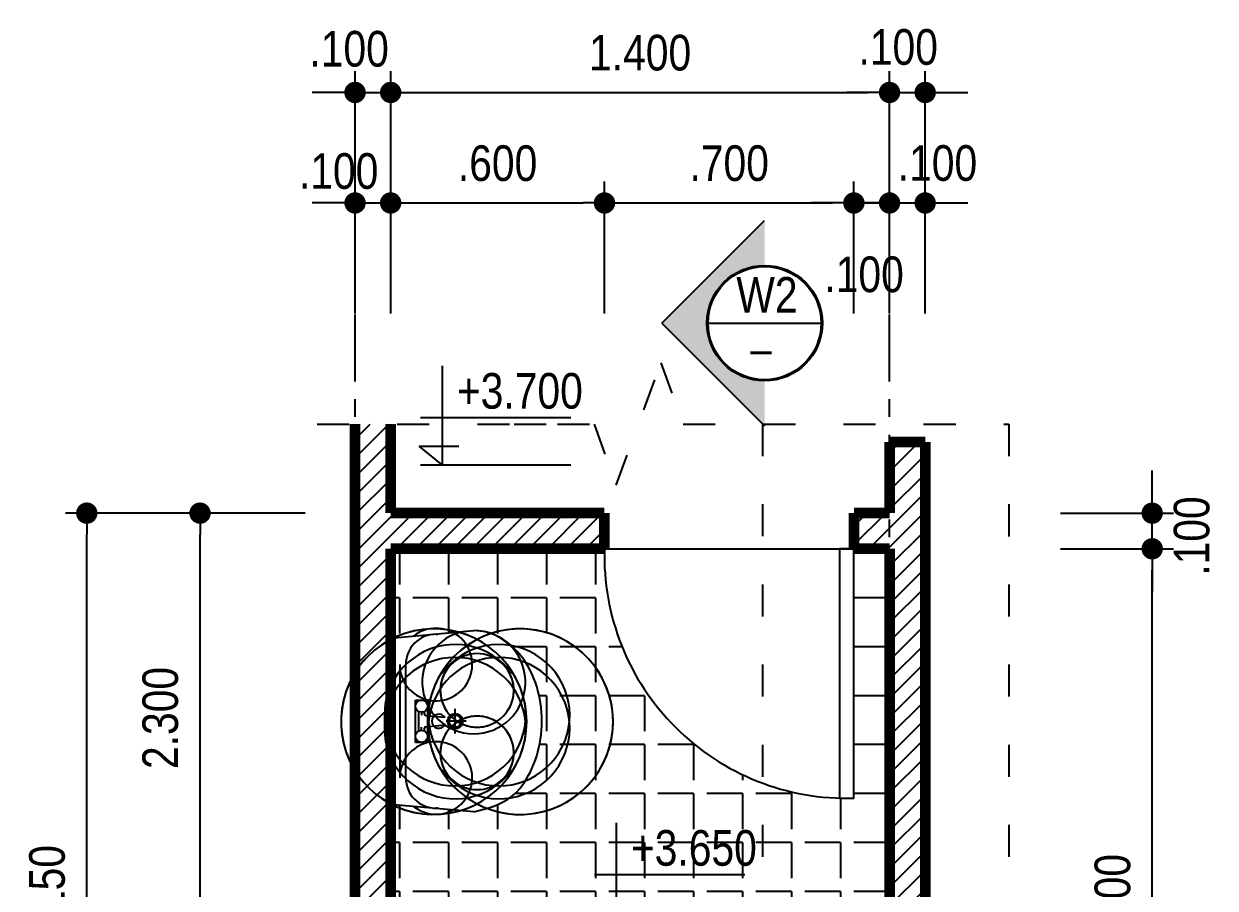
# Model space of a CAD drawing. Header units: millimetres. Extents: x 120 to 288, y 58 to 216.
# Drawn here: x 214.56 to 221.24, y 101.39 to 106.24 of the extents above; entities that cross this region are included whole.
import ezdxf

# ---------------------------------------------------------------- set-up
doc = ezdxf.new("R2010")
doc.units = ezdxf.units.MM
doc.header["$LTSCALE"] = 0.3
doc.header["$MEASUREMENT"] = 0
doc.linetypes.add('ACAD_ISO03W100', pattern=[30, 12, -18])
doc.linetypes.add('CENTER', pattern=[2, 1.25, -0.25, 0.25, -0.25])
doc.layers.get('0').update_dxf_attribs({"linetype": 'CONTINUOUS', "lineweight": 13})
doc.layers.get('DEFPOINTS').update_dxf_attribs({"linetype": 'CONTINUOUS', "lineweight": 13})
for name, color, linetype in [('HATCH', 8, 'CONTINUOUS'), ('KT', 8, 'CONTINUOUS'), ('LAYER 1', 1, 'CONTINUOUS'), ('LAYER 7', 7, 'CONTINUOUS'), ('LAYER1', 1, 'CONTINUOUS'), ('LAYER5', 5, 'CONTINUOUS'), ('LAYER7', 7, 'CONTINUOUS'), ('THAY', 4, 'CONTINUOUS'), ('THIETBI', 25, 'CONTINUOUS'), ('TUONG', 7, 'CONTINUOUS')]:
    doc.layers.add(name, color=color, linetype=linetype)
doc.styles.add('HELVE-KT', font='vhelvcn.TTF')
doc.dimstyles.new('1-100', dxfattribs={"dimtxt": 0.2, "dimasz": 0.12, "dimexe": 0.12, "dimexo": 0.2, "dimgap": 0.12, "dimtad": 1, "dimdec": 3, "dimzin": 4, "dimdsep": 46, "dimtxsty": 'HELVE-KT', "dimblk1": 'DOT', "dimblk2": 'DOT', "dimsah": 1, "dimcen": -0.18, "dimadec": 3, "dimazin": 0, "dimtfac": 1, "dimtdec": 3, "dimtmove": 2, "dimatfit": 3, "dimldrblk": 'DOT', "dimfxl": 0, "dimtolj": 1, "dimtzin": 4, "dimarcsym": 0})
doc.dimstyles.new('1-50', dxfattribs={"dimtxt": 0.2, "dimasz": 0.12, "dimexe": 0.12, "dimexo": 0.2, "dimgap": 0.12, "dimtad": 1, "dimdec": 3, "dimlfac": 0.5, "dimzin": 4, "dimdsep": 46, "dimtxsty": 'HELVE-KT', "dimblk1": 'DOT', "dimblk2": 'DOT', "dimsah": 1, "dimcen": -0.18, "dimadec": 3, "dimazin": 0, "dimtfac": 1, "dimtdec": 3, "dimtmove": 2, "dimatfit": 3, "dimldrblk": 'DOT', "dimfxl": 0, "dimtolj": 1, "dimtzin": 4, "dimarcsym": 0})

# ---------------------------------------------------------------- blocks, each defined once
blk = doc.blocks.new('la')
at = {"layer": 'THIETBI', "linetype": 'Continuous'}
for p, q in [((-5933.4, 607096.9), (-5954.7, 607330.3)), ((-5445.5, 607330.3), (-5466.7, 607096.9)), ((-5700.1, 607309.1), (-5700.1, 607252.3)), ((-5700.1, 607278.1), (-5734.8, 607278.1)), ((-5710.2, 607249.6), (-5715.5, 607195.8)), ((-5665.4, 607278.1), (-5700.1, 607278.1)), ((-5684.7, 607195.8), (-5690, 607249.6)), ((-5944.2, 607224.2), (-5944.2, 607229.6)), ((-5456, 607229.6), (-5456, 607224.2)), ((-5759.5, 607200.4), (-5715, 607200.4)), ((-5759.5, 607183.5), (-5759.5, 607200.4)), ((-5759.5, 607166.5), (-5759.5, 607183.5)), ((-5719.7, 607192), (-5727.8, 607192)), ((-5725.6, 607183.5), (-5716.7, 607183.5)), ((-5685.2, 607200.4), (-5640.7, 607200.4)), ((-5674.6, 607183.5), (-5683.5, 607183.5)), ((-5672.4, 607192), (-5680.5, 607192)), ((-5640.7, 607200.4), (-5640.7, 607183.5)), ((-5640.7, 607183.5), (-5640.7, 607166.5)), ((-5700.1, 607166.5), (-5759.5, 607166.5)), ((-5727.8, 607175), (-5672.4, 607175)), ((-5640.7, 607166.5), (-5700.1, 607166.5)), ((-5700.1, 607139.4), (-5859.3, 607139.4)), ((-5859.3, 607122.4), (-5540.9, 607122.4)), ((-5540.9, 607139.4), (-5700.1, 607139.4)), ((-5466.7, 607096.9), (-5933.4, 607096.9))]:
    blk.add_line(p, q, dxfattribs=at)
for centre, radius in [((-5700.1, 607278.1), 21.2), ((-5700.1, 607278.1), 17), ((-5742.5, 607183.5), 17), ((-5657.7, 607183.5), 17)]:
    blk.add_circle(centre, radius, dxfattribs=at)
for centre, radius, start, end in [((-5716.9, 607277.7), 198.4, 106.8299, 126.1394), ((-5698.9, 607218.2), 260.6, 90, 106.8299), ((-5698.9, 607218.2), 260.6, 73.1701, 90), ((-5680.9, 607277.7), 198.4, 53.8606, 73.1701), ((-5744.5, 607315.4), 151.7, 126.1394, 150.4377), ((-5653.4, 607315.4), 151.7, 29.5623, 53.8606), ((-5786.6, 607339.4), 103.2, 150.4377, 180), ((-5611.2, 607339.4), 103.2, 0, 29.5623), ((-5809.8, 607330.3), 144.9, 180, 190.3889), ((-5786.6, 607339.4), 103.2, 180, 209.5623), ((-5611.2, 607339.4), 103.2, 330.4377, 0), ((-5744.5, 607363.3), 151.7, 209.5623, 233.8606), ((-5653.4, 607363.3), 151.7, 306.1394, 330.4377), ((-5700.1, 607232.3), 20, 59.7473, 120.2527), ((-5859.3, 607224.2), 84.9, 180, 270), ((-5716.9, 607401), 198.4, 233.8606, 253.1701), ((-5680.9, 607401), 198.4, 286.8299, 306.1394), ((-5540.9, 607224.2), 84.9, 270, 0), ((-5698.9, 607460.5), 260.6, 253.1701, 266.4587), ((-5719.7, 607196.2), 4.24, 270, 354.3929), ((-5698.9, 607460.5), 260.6, 273.0264, 286.8299), ((-5680.5, 607196.2), 4.24, 185.6071, 270), ((-5859.3, 607224.2), 101.8, 218.2453, 270), ((-5540.9, 607224.2), 101.8, 270, 321.7547)]:
    blk.add_arc(centre, radius, start, end, dxfattribs=at)
blk.add_spline([(-5445.5, 607330.3), (-5488.4, 607435.8), (-5558.2, 607489), (-5649.3, 607517.4), (-5750.9, 607517.4), (-5842, 607489), (-5911.8, 607435.8), (-5950.1, 607366.4), (-5954.7, 607330.3)], degree=3, dxfattribs=at)
blk = doc.blocks.new('_DOT')
at = {"color": 0, "linetype": 'ByBlock'}
blk.add_line((-0.5, 0), (-1, 0), dxfattribs=at)
at = {"color": 0, "linetype": 'ByBlock', "const_width": 0.5}
blk.add_lwpolyline([(-0.25, 0, 1), (0.25, 0, 1)], format="xyb", close=True, dxfattribs=at)
blk = doc.blocks.new('*D69')
at = {"layer": 'DEFPOINTS', "color": 0, "lineweight": -2, "ltscale": 5}
for p in [(214.9091, 103.4961), (216.2593, 103.4961), (215.9431, 99.1961)]:
    blk.add_point(p, dxfattribs=at)
at = {"layer": 'LAYER 1', "color": 0, "lineweight": -2, "ltscale": 5}
for p, q in [((216.0593, 103.4961), (214.7891, 103.4961)), ((214.9091, 99.3161), (214.9091, 103.3761)), ((215.7431, 99.1961), (214.7891, 99.1961))]:
    blk.add_line(p, q, dxfattribs=at)
at = {"layer": 'LAYER 1', "color": 0, "lineweight": -2, "ltscale": 5, "xscale": 0.12, "yscale": 0.12, "zscale": 0.12}
for p, rotation in [((214.9091, 103.4961), 90), ((214.9091, 99.1961), 270)]:
    blk.add_blockref('_DOT', p, dxfattribs=dict(at, rotation=rotation))
at = {"layer": 'LAYER 1', "color": 0, "ltscale": 5, "insert": (214.687, 101.3461), "char_height": 0.2, "attachment_point": 5, "rotation": 90, "style": 'HELVE-KT'}
blk.add_mtext('\\A1;2.150', dxfattribs=at)
blk = doc.blocks.new('*D78')
at = {"layer": 'DEFPOINTS', "color": 0, "lineweight": -2, "ltscale": 5}
for p in [(216.6147, 105.2377), (216.4147, 104.417), (216.6147, 104.417)]:
    blk.add_point(p, dxfattribs=at)
at = {"layer": 'LAYER 1', "color": 0, "lineweight": -2, "ltscale": 5}
for p, q in [((216.4147, 104.617), (216.4147, 105.3577)), ((216.6147, 104.617), (216.6147, 105.3577)), ((216.2947, 105.2377), (216.1747, 105.2377)), ((216.4147, 105.2377), (216.6147, 105.2377)), ((216.7347, 105.2377), (216.8547, 105.2377))]:
    blk.add_line(p, q, dxfattribs=at)
at = {"layer": 'LAYER 1', "color": 0, "lineweight": -2, "ltscale": 5, "xscale": 0.12, "yscale": 0.12, "zscale": 0.12}
blk.add_blockref('_DOT', (216.4147, 105.2377), dxfattribs=at)
at = {"layer": 'LAYER 1', "color": 0, "lineweight": -2, "ltscale": 5, "xscale": 0.12, "yscale": 0.12, "zscale": 0.12, "rotation": 180}
blk.add_blockref('_DOT', (216.6147, 105.2377), dxfattribs=at)
at = {"layer": 'LAYER 1', "color": 0, "ltscale": 5, "insert": (216.3227, 105.4157), "char_height": 0.2, "attachment_point": 5, "style": 'HELVE-KT'}
blk.add_mtext('\\A1;.100', dxfattribs=at)
blk = doc.blocks.new('*D79')
at = {"layer": 'DEFPOINTS', "color": 0, "lineweight": -2, "ltscale": 5}
for p in [(217.8147, 105.2377), (216.6147, 104.417), (217.8147, 104.417)]:
    blk.add_point(p, dxfattribs=at)
at = {"layer": 'LAYER 1', "color": 0, "lineweight": -2, "ltscale": 5}
for p, q in [((216.6147, 104.617), (216.6147, 105.3577)), ((217.8147, 104.617), (217.8147, 105.3577)), ((216.7347, 105.2377), (217.6947, 105.2377))]:
    blk.add_line(p, q, dxfattribs=at)
at = {"layer": 'LAYER 1', "color": 0, "lineweight": -2, "ltscale": 5, "xscale": 0.12, "yscale": 0.12, "zscale": 0.12, "rotation": 180}
blk.add_blockref('_DOT', (216.6147, 105.2377), dxfattribs=at)
at = {"layer": 'LAYER 1', "color": 0, "lineweight": -2, "ltscale": 5, "xscale": 0.12, "yscale": 0.12, "zscale": 0.12}
blk.add_blockref('_DOT', (217.8147, 105.2377), dxfattribs=at)
at = {"layer": 'LAYER 1', "color": 0, "ltscale": 5, "insert": (217.2147, 105.4598), "char_height": 0.2, "attachment_point": 5, "style": 'HELVE-KT'}
blk.add_mtext('\\A1;.600', dxfattribs=at)
blk = doc.blocks.new('*D80')
at = {"layer": 'DEFPOINTS', "color": 0, "lineweight": -2, "ltscale": 5}
for p in [(219.2147, 105.2377), (217.8147, 104.417), (219.2147, 104.417)]:
    blk.add_point(p, dxfattribs=at)
at = {"layer": 'LAYER 1', "color": 0, "lineweight": -2, "ltscale": 5}
for p, q in [((217.8147, 104.617), (217.8147, 105.3577)), ((219.2147, 104.617), (219.2147, 105.3577)), ((217.9347, 105.2377), (219.0947, 105.2377))]:
    blk.add_line(p, q, dxfattribs=at)
at = {"layer": 'LAYER 1', "color": 0, "lineweight": -2, "ltscale": 5, "xscale": 0.12, "yscale": 0.12, "zscale": 0.12, "rotation": 180}
blk.add_blockref('_DOT', (217.8147, 105.2377), dxfattribs=at)
at = {"layer": 'LAYER 1', "color": 0, "lineweight": -2, "ltscale": 5, "xscale": 0.12, "yscale": 0.12, "zscale": 0.12}
blk.add_blockref('_DOT', (219.2147, 105.2377), dxfattribs=at)
at = {"layer": 'LAYER 1', "color": 0, "ltscale": 5, "insert": (218.5147, 105.4598), "char_height": 0.2, "attachment_point": 5, "style": 'HELVE-KT'}
blk.add_mtext('\\A1;.700', dxfattribs=at)
blk = doc.blocks.new('*D81')
at = {"layer": 'DEFPOINTS', "color": 0, "lineweight": -2, "ltscale": 5}
for p in [(219.4147, 105.2377), (219.2147, 104.417), (219.4147, 104.417)]:
    blk.add_point(p, dxfattribs=at)
at = {"layer": 'LAYER 1', "color": 0, "lineweight": -2, "ltscale": 5}
for p, q in [((219.2147, 104.617), (219.2147, 105.3577)), ((219.4147, 104.617), (219.4147, 105.3577)), ((219.0947, 105.2377), (218.9747, 105.2377)), ((219.2147, 105.2377), (219.4147, 105.2377)), ((219.5347, 105.2377), (219.6547, 105.2377))]:
    blk.add_line(p, q, dxfattribs=at)
at = {"layer": 'LAYER 1', "color": 0, "lineweight": -2, "ltscale": 5, "xscale": 0.12, "yscale": 0.12, "zscale": 0.12}
blk.add_blockref('_DOT', (219.2147, 105.2377), dxfattribs=at)
at = {"layer": 'LAYER 1', "color": 0, "lineweight": -2, "ltscale": 5, "xscale": 0.12, "yscale": 0.12, "zscale": 0.12, "rotation": 180}
blk.add_blockref('_DOT', (219.4147, 105.2377), dxfattribs=at)
at = {"layer": 'LAYER 1', "color": 0, "ltscale": 5, "insert": (219.2719, 104.8356), "char_height": 0.2, "attachment_point": 5, "style": 'HELVE-KT'}
blk.add_mtext('\\A1;.100', dxfattribs=at)
blk = doc.blocks.new('*D82')
at = {"layer": 'DEFPOINTS', "color": 0, "lineweight": -2, "ltscale": 5}
for p in [(219.6147, 105.2377), (219.4147, 104.417), (219.6147, 104.417)]:
    blk.add_point(p, dxfattribs=at)
at = {"layer": 'LAYER 1', "color": 0, "lineweight": -2, "ltscale": 5}
for p, q in [((219.4147, 104.617), (219.4147, 105.3577)), ((219.6147, 104.617), (219.6147, 105.3577)), ((219.2947, 105.2377), (219.1747, 105.2377)), ((219.4147, 105.2377), (219.6147, 105.2377)), ((219.7347, 105.2377), (219.8547, 105.2377))]:
    blk.add_line(p, q, dxfattribs=at)
at = {"layer": 'LAYER 1', "color": 0, "lineweight": -2, "ltscale": 5, "xscale": 0.12, "yscale": 0.12, "zscale": 0.12}
blk.add_blockref('_DOT', (219.4147, 105.2377), dxfattribs=at)
at = {"layer": 'LAYER 1', "color": 0, "lineweight": -2, "ltscale": 5, "xscale": 0.12, "yscale": 0.12, "zscale": 0.12, "rotation": 180}
blk.add_blockref('_DOT', (219.6147, 105.2377), dxfattribs=at)
at = {"layer": 'LAYER 1', "color": 0, "ltscale": 5, "insert": (219.6837, 105.4606), "char_height": 0.2, "attachment_point": 5, "style": 'HELVE-KT'}
blk.add_mtext('\\A1;.100', dxfattribs=at)
blk = doc.blocks.new('*D83')
at = {"layer": 'DEFPOINTS', "color": 0, "lineweight": -2, "ltscale": 5}
for p in [(216.6147, 105.8582), (216.4147, 104.417), (216.6147, 104.417)]:
    blk.add_point(p, dxfattribs=at)
at = {"layer": 'LAYER 1', "color": 0, "lineweight": -2, "ltscale": 5}
for p, q in [((216.4147, 104.617), (216.4147, 105.9782)), ((216.6147, 104.617), (216.6147, 105.9782)), ((216.2947, 105.8582), (216.1747, 105.8582)), ((216.4147, 105.8582), (216.6147, 105.8582)), ((216.7347, 105.8582), (216.8547, 105.8582))]:
    blk.add_line(p, q, dxfattribs=at)
at = {"layer": 'LAYER 1', "color": 0, "lineweight": -2, "ltscale": 5, "xscale": 0.12, "yscale": 0.12, "zscale": 0.12}
blk.add_blockref('_DOT', (216.4147, 105.8582), dxfattribs=at)
at = {"layer": 'LAYER 1', "color": 0, "lineweight": -2, "ltscale": 5, "xscale": 0.12, "yscale": 0.12, "zscale": 0.12, "rotation": 180}
blk.add_blockref('_DOT', (216.6147, 105.8582), dxfattribs=at)
at = {"layer": 'LAYER 1', "color": 0, "ltscale": 5, "insert": (216.3815, 106.102), "char_height": 0.2, "attachment_point": 5, "style": 'HELVE-KT'}
blk.add_mtext('\\A1;.100', dxfattribs=at)
blk = doc.blocks.new('*D84')
at = {"layer": 'DEFPOINTS', "color": 0, "lineweight": -2, "ltscale": 5}
for p in [(219.4147, 105.8582), (216.6147, 104.417), (219.4147, 104.417)]:
    blk.add_point(p, dxfattribs=at)
at = {"layer": 'LAYER 1', "color": 0, "lineweight": -2, "ltscale": 5}
for p, q in [((216.6147, 104.617), (216.6147, 105.9782)), ((219.4147, 104.617), (219.4147, 105.9782)), ((216.7347, 105.8582), (219.2947, 105.8582))]:
    blk.add_line(p, q, dxfattribs=at)
at = {"layer": 'LAYER 1', "color": 0, "lineweight": -2, "ltscale": 5, "xscale": 0.12, "yscale": 0.12, "zscale": 0.12, "rotation": 180}
blk.add_blockref('_DOT', (216.6147, 105.8582), dxfattribs=at)
at = {"layer": 'LAYER 1', "color": 0, "lineweight": -2, "ltscale": 5, "xscale": 0.12, "yscale": 0.12, "zscale": 0.12}
blk.add_blockref('_DOT', (219.4147, 105.8582), dxfattribs=at)
at = {"layer": 'LAYER 1', "color": 0, "ltscale": 5, "insert": (218.0147, 106.0803), "char_height": 0.2, "attachment_point": 5, "style": 'HELVE-KT'}
blk.add_mtext('\\A1;1.400', dxfattribs=at)
blk = doc.blocks.new('*D85')
at = {"layer": 'DEFPOINTS', "color": 0, "lineweight": -2, "ltscale": 5}
for p in [(219.6147, 105.8582), (219.4147, 104.417), (219.6147, 104.417)]:
    blk.add_point(p, dxfattribs=at)
at = {"layer": 'LAYER 1', "color": 0, "lineweight": -2, "ltscale": 5}
for p, q in [((219.4147, 104.617), (219.4147, 105.9782)), ((219.6147, 104.617), (219.6147, 105.9782)), ((219.2947, 105.8582), (219.1747, 105.8582)), ((219.4147, 105.8582), (219.6147, 105.8582)), ((219.7347, 105.8582), (219.8547, 105.8582))]:
    blk.add_line(p, q, dxfattribs=at)
at = {"layer": 'LAYER 1', "color": 0, "lineweight": -2, "ltscale": 5, "xscale": 0.12, "yscale": 0.12, "zscale": 0.12}
blk.add_blockref('_DOT', (219.4147, 105.8582), dxfattribs=at)
at = {"layer": 'LAYER 1', "color": 0, "lineweight": -2, "ltscale": 5, "xscale": 0.12, "yscale": 0.12, "zscale": 0.12, "rotation": 180}
blk.add_blockref('_DOT', (219.6147, 105.8582), dxfattribs=at)
at = {"layer": 'LAYER 1', "color": 0, "ltscale": 5, "insert": (219.4633, 106.1123), "char_height": 0.2, "attachment_point": 5, "style": 'HELVE-KT'}
blk.add_mtext('\\A1;.100', dxfattribs=at)
blk = doc.blocks.new('*D1199')
at = {"layer": 'DEFPOINTS', "color": 0, "lineweight": -2, "ltscale": 5}
for p in [(220.1748, 103.2961), (220.8891, 103.2961), (220.1748, 99.2961)]:
    blk.add_point(p, dxfattribs=at)
at = {"layer": 'LAYER 1', "color": 0, "lineweight": -2, "ltscale": 5}
for p, q in [((220.3748, 103.2961), (221.0091, 103.2961)), ((220.8891, 99.4161), (220.8891, 103.1761)), ((220.3748, 99.2961), (221.0091, 99.2961))]:
    blk.add_line(p, q, dxfattribs=at)
at = {"layer": 'LAYER 1', "color": 0, "lineweight": -2, "ltscale": 5, "xscale": 0.12, "yscale": 0.12, "zscale": 0.12}
for p, rotation in [((220.8891, 103.2961), 90), ((220.8891, 99.2961), 270)]:
    blk.add_blockref('_DOT', p, dxfattribs=dict(at, rotation=rotation))
at = {"layer": 'LAYER 1', "color": 0, "ltscale": 5, "insert": (220.6669, 101.2961), "char_height": 0.2, "attachment_point": 5, "rotation": 90, "style": 'HELVE-KT'}
blk.add_mtext('\\A1;2.000', dxfattribs=at)
blk = doc.blocks.new('*D1200')
at = {"layer": 'DEFPOINTS', "color": 0, "lineweight": -2, "ltscale": 5}
for p in [(220.1748, 103.4961), (220.8891, 103.4961), (220.1748, 103.2961)]:
    blk.add_point(p, dxfattribs=at)
at = {"layer": 'LAYER 1', "color": 0, "lineweight": -2, "ltscale": 5}
for p, q in [((220.8891, 103.6161), (220.8891, 103.7361)), ((220.3748, 103.4961), (221.0091, 103.4961)), ((220.8891, 103.2961), (220.8891, 103.4961)), ((220.3748, 103.2961), (221.0091, 103.2961)), ((220.8891, 103.1761), (220.8891, 103.0561))]:
    blk.add_line(p, q, dxfattribs=at)
at = {"layer": 'LAYER 1', "color": 0, "lineweight": -2, "ltscale": 5, "xscale": 0.12, "yscale": 0.12, "zscale": 0.12}
for p, rotation in [((220.8891, 103.4961), 270), ((220.8891, 103.2961), 90)]:
    blk.add_blockref('_DOT', p, dxfattribs=dict(at, rotation=rotation))
at = {"layer": 'LAYER 1', "color": 0, "ltscale": 5, "insert": (221.1111, 103.3675), "char_height": 0.2, "attachment_point": 5, "rotation": 90, "style": 'HELVE-KT'}
blk.add_mtext('\\A1;.100', dxfattribs=at)
blk = doc.blocks.new('*D1195')
at = {"layer": 'DEFPOINTS', "color": 0, "lineweight": -2, "ltscale": 0.08}
for p in [(215.5447, 103.4961), (216.3355, 103.4961), (216.3355, 101.1961)]:
    blk.add_point(p, dxfattribs=at)
at = {"layer": 'LAYER 1', "color": 0, "lineweight": -2, "ltscale": 0.08}
for p, q in [((216.1355, 103.4961), (215.4247, 103.4961)), ((215.5447, 101.3161), (215.5447, 103.3761)), ((216.1355, 101.1961), (215.4247, 101.1961))]:
    blk.add_line(p, q, dxfattribs=at)
at = {"layer": 'LAYER 1', "color": 0, "lineweight": -2, "ltscale": 0.08, "xscale": 0.12, "yscale": 0.12, "zscale": 0.12}
for p, rotation in [((215.5447, 103.4961), 90), ((215.5447, 101.1961), 270)]:
    blk.add_blockref('_DOT', p, dxfattribs=dict(at, rotation=rotation))
at = {"layer": 'LAYER 1', "color": 0, "lineweight": -2, "ltscale": 0.08, "insert": (215.3225, 102.3461), "char_height": 0.2, "attachment_point": 5, "rotation": 90, "style": 'HELVE-KT'}
blk.add_mtext('\\A1;2.300', dxfattribs=at)

msp = doc.modelspace()

# ---------------------------------------------------------------- hatches: boundary and pattern name
at = {"layer": 'HATCH', "ltscale": 5}
h = msp.add_hatch(dxfattribs=at)
h.set_pattern_fill('ANSI31', color=256, scale=0.6, style=0)
h.set_pattern_definition([(45, (216.41473, 94.36598), (-0.053033, 0.053033), [])])
h.paths.add_polyline_path([(219.61473, 98.99611), (219.41473, 98.99611), (219.41473, 95.09611), (219.21473, 95.09611), (219.21473, 94.89611), (219.41473, 94.89611), (219.41473, 94.49611), (219.61473, 94.49611), (219.61473, 94.89611)])
h.paths.add_polyline_path([(219.61473, 103.49611), (219.61473, 103.89611), (219.41473, 103.89611), (219.41473, 103.49611), (219.21473, 103.49611), (219.21473, 103.29611), (219.41473, 103.29611), (219.41473, 99.39611), (219.61473, 99.39611)])
h.paths.add_polyline_path([(220.1626, 99.29611), (219.81473, 99.29611), (219.81473, 99.09611), (220.14163, 99.09611), (220.42686, 99.19993)])
h.paths.add_polyline_path([(216.41473, 101.19611), (216.61473, 101.19611), (216.61473, 103.29611), (217.81473, 103.29611), (217.81473, 103.49611), (216.61473, 103.49611), (216.61473, 103.9959), (216.41473, 103.9959)])
h.paths.add_polyline_path([(216.41473, 98.19611), (216.61473, 98.19611), (216.61473, 98.49611), (217.41473, 98.49611), (217.41473, 99.09611), (219.21473, 99.09611), (219.21473, 99.29611), (217.41473, 99.29611), (217.41473, 99.89611), (216.61473, 99.89611), (216.61473, 100.19611), (216.41473, 100.19611), (216.41473, 99.39611), (216.61473, 99.39611), (216.61473, 99.69611), (217.21473, 99.69611), (217.21473, 99.29611), (216.81473, 99.29611), (216.81473, 99.09611), (217.21473, 99.09611), (217.21473, 98.69611), (216.61473, 98.69611), (216.61473, 98.99611), (216.41473, 98.99611)])
h.paths.add_polyline_path([(216.61473, 97.19611), (216.41473, 97.19611), (216.41473, 94.36598), (216.61473, 94.36598), (216.61473, 94.89611), (217.81473, 94.89611), (217.81473, 95.09611), (216.61473, 95.09611)])
at = {"layer": 'THAY', "linetype": 'Continuous', "ltscale": 1000}
msp.add_hatch(color=256, dxfattribs=at).paths.add_polyline_path([(218.71353, 103.98632), (218.71353, 104.23866, -1), (218.71353, 104.88714), (218.71353, 105.13947), (218.13695, 104.5629)])
at = {"layer": 'THIETBI', "ltscale": 5}
h = msp.add_hatch(dxfattribs=at)
h.set_pattern_fill('ANGLE', color=256, angle=90, style=0)
h.set_pattern_definition([(270, (219.41473, 103.29611), (-0.275, 2e-17), [0.2, -0.075]), (180, (219.41473, 103.29611), (0, 0.275), [0.2, -0.075])])
edge = h.paths.add_edge_path()
edge.add_line((217.41473, 99.29611), (217.41473, 99.89611))
edge.add_line((217.41473, 99.89611), (216.61473, 99.89611))
edge.add_line((216.61473, 99.89611), (216.61473, 101.86116))
edge.add_line((216.61473, 101.86116), (217.08135, 101.81874))
edge.add_spline(control_points=[(217.08135, 101.81874), (217.15752, 101.83866), (217.29236, 101.87394), (217.41051, 102.04579), (217.4657, 102.22859), (217.46555, 102.42666), (217.41093, 102.61201), (217.3048, 102.75483), (217.1831, 102.82926), (217.10574, 102.83513), (217.08135, 102.83698)], knot_values=[0, 0, 0, 0, 113.8972483, 201.6571891, 297.1289658, 398.6438339, 494.1156106, 581.8755515, 661.0895456, 697.5507014, 697.5507014, 697.5507014, 697.5507014], degree=3, periodic=0)
edge.add_line((217.08135, 102.83698), (216.61473, 102.79456))
edge.add_line((216.61473, 102.79456), (216.61473, 103.29611))
edge.add_line((216.61473, 103.29611), (217.81473, 103.29611))
edge.add_arc((219.17473, 103.25611), 1.36059, 538.315316, 631.684684)
edge.add_line((219.21473, 101.89611), (219.21473, 103.29611))
edge.add_line((219.21473, 103.29611), (219.41473, 103.29611))
edge.add_line((219.41473, 103.29611), (219.41473, 99.39611))
edge.add_line((219.41473, 99.39611), (219.21473, 99.39611))
edge.add_line((219.21473, 99.39611), (219.21473, 99.29611))
edge.add_line((219.21473, 99.29611), (218.93407, 99.29611))
edge.add_ellipse((218.93014, 99.34111), major_axis=(-0.03182, -0.03182), ratio=1, start_angle=45, end_angle=135)
edge.add_line((218.97514, 99.34111), (218.97514, 99.61111))
edge.add_ellipse((218.93014, 99.61111), major_axis=(-0.03182, -0.03182), ratio=1, start_angle=135, end_angle=225)
edge.add_line((218.93014, 99.65611), (218.78391, 99.65611))
edge.add_ellipse((218.28431, 99.95516), major_axis=(-0.41173, -0.41173), ratio=1, start_angle=104.096575, end_angle=119.926862)
edge.add_ellipse((218.05039, 100.01816), major_axis=(-0.58302, -0.58302), ratio=1, start_angle=119.926862, end_angle=135)
edge.add_ellipse((218.05039, 100.01816), major_axis=(-0.58302, 0.58302), ratio=1, start_angle=225, end_angle=240.073138)
edge.add_ellipse((218.28431, 100.08116), major_axis=(-0.41173, -0.41173), ratio=1, start_angle=150.073138, end_angle=168.031548)
edge.add_ellipse((218.4321, 100.17725), major_axis=(-0.28707, -0.28707), ratio=1, start_angle=168.031548, end_angle=192.500225)
edge.add_ellipse((218.52514, 100.32329), major_axis=(-0.16463, -0.16463), ratio=1, start_angle=192.500225, end_angle=225)
edge.add_ellipse((218.52514, 100.32329), major_axis=(-0.16463, 0.16463), ratio=1, start_angle=315, end_angle=347.499775)
edge.add_ellipse((218.61817, 100.17725), major_axis=(-0.28707, 0.28707), ratio=1, start_angle=347.499775, end_angle=371.968452)
edge.add_ellipse((218.76597, 100.08116), major_axis=(-0.41173, 0.41173), ratio=1, start_angle=11.968452, end_angle=29.926862)
edge.add_ellipse((218.99988, 100.01816), major_axis=(-0.58302, -0.58302), ratio=1, start_angle=-60.073138, end_angle=-45)
edge.add_ellipse((218.99988, 100.01816), major_axis=(-0.58302, 0.58302), ratio=1, start_angle=45, end_angle=60.073138)
edge.add_ellipse((218.76597, 99.95516), major_axis=(-0.41173, 0.41173), ratio=1, start_angle=60.073138, end_angle=75.903425)
edge.add_line((218.26636, 99.65611), (218.12014, 99.65611))
edge.add_ellipse((218.12014, 99.61111), major_axis=(-0.03182, -0.03182), ratio=1, start_angle=225, end_angle=315)
edge.add_line((218.07514, 99.61111), (218.07514, 99.34111))
edge.add_ellipse((218.12014, 99.34111), major_axis=(-0.03182, 0.03182), ratio=1, start_angle=45, end_angle=135)
edge.add_line((218.1162, 99.29611), (217.41473, 99.29611))
edge = h.paths.add_edge_path(flags=16)
edge.add_ellipse((216.81028, 101.62429), major_axis=(-0.35797, 0.35797), ratio=1, start_angle=120.73057, end_angle=143.5446, ccw=False)
edge.add_line((216.6855, 101.13366), (216.6855, 101.10366))
edge.add_line((216.6855, 101.10366), (216.6655, 101.10366))
edge.add_line((216.6655, 101.10366), (216.6655, 101.08366))
edge.add_line((216.6655, 101.08366), (216.6855, 101.08366))
edge.add_line((216.6855, 101.08366), (216.6855, 101.05366))
edge.add_ellipse((216.81028, 100.56303), major_axis=(-0.35797, -0.35797), ratio=1, start_angle=216.4554, end_angle=239.2694, ccw=False)
edge.add_line((216.8855, 101.06366), (216.8855, 101.12366))
h.paths.add_polyline_path([(216.7655, 101.29366), (216.7455, 101.29366), (216.7455, 101.31366), (216.7055, 101.31366), (216.7055, 101.29366), (216.6655, 101.29366), (216.6655, 101.21366), (216.7055, 101.21366), (216.7055, 101.19366), (216.7455, 101.19366), (216.7455, 101.21366), (216.7655, 101.21366)], flags=16)
h.paths.add_polyline_path([(216.7655, 100.97366), (216.7455, 100.97366), (216.7455, 100.99366), (216.7055, 100.99366), (216.7055, 100.97366), (216.6655, 100.97366), (216.6655, 100.89366), (216.7055, 100.89366), (216.7055, 100.87366), (216.7455, 100.87366), (216.7455, 100.89366), (216.7655, 100.89366)], flags=16)
h.paths.add_polyline_path([(216.77807, 100.17386, 1), (216.77807, 99.97386, 1)], flags=16)

# ---------------------------------------------------------------- linework, layer by layer
at = {"layer": 'HATCH', "linetype": 'CENTER'}
for points in [[(216.41473, 91.41116), (216.41473, 104.97046)], [(219.41473, 91.41116), (219.41473, 104.97046)]]:
    msp.add_lwpolyline(points, dxfattribs=at)
at = {"layer": 'LAYER 1', "linetype": 'ACAD_ISO03W100', "ltscale": 0.05}
msp.add_lwpolyline([(218.70395, 94.36598), (218.70395, 104.23866)], dxfattribs=at)
at = {"layer": 'LAYER 7', "linetype": 'ACAD_ISO03W100', "ltscale": 0.05}
for points in [[(217.30806, 103.9959), (217.75601, 103.9959), (217.88101, 103.65247), (218.13101, 104.33933), (218.25601, 103.9959), (218.70395, 103.9959)], [(216.20158, 103.9959), (217.75601, 103.9959)], [(218.25601, 103.9959), (220.08343, 103.9959), (220.08343, 99.57493)]]:
    msp.add_lwpolyline(points, dxfattribs=at)
at = {"layer": 'LAYER1', "linetype": 'Continuous', "ltscale": 0.05}
for points in [[(216.90293, 104.32343), (216.90293, 103.76782)], [(216.78191, 104.03348), (217.62558, 104.03348)], [(216.77503, 103.87139), (216.99807, 103.87139)], [(216.90293, 103.76782), (216.77503, 103.87139)], [(216.78191, 103.76782), (217.62558, 103.76782)], [(217.87952, 101.75715), (217.87952, 101.20153)], [(217.7585, 101.4672), (218.60217, 101.4672)]]:
    msp.add_lwpolyline(points, dxfattribs=at)
at = {"layer": 'LAYER5', "color": 163, "linetype": 'Continuous'}
msp.add_line((217.81473, 103.29611), (219.21473, 103.29611), dxfattribs=at)
msp.add_lwpolyline([(219.21473, 103.29611), (219.13473, 103.29611), (219.13473, 101.89611), (219.21473, 101.89611)], close=True, dxfattribs=at)
msp.add_arc((219.17473, 103.25611), 1.36059, 178.315316, 271.684684, dxfattribs=at)
at = {"layer": 'LAYER7', "ltscale": 5, "const_width": 0.06}
for points in [[(216.41473, 103.9959), (216.41473, 101.19611)], [(216.61473, 103.9959), (216.61473, 103.49611)], [(219.41473, 103.49611), (219.41473, 103.89611)], [(219.61473, 103.49611), (219.61473, 103.89611)], [(217.81473, 103.49611), (216.61473, 103.49611)], [(217.81473, 103.49611), (216.61473, 103.49611)], [(217.81473, 103.29611), (217.81473, 103.49611)], [(219.41473, 103.49611), (219.21473, 103.49611)], [(219.41473, 103.49611), (219.21473, 103.49611)], [(219.21473, 103.29611), (219.21473, 103.49611)], [(219.61473, 99.29611), (219.61473, 103.49611)], [(217.81473, 103.29611), (216.61473, 103.29611)], [(216.61473, 103.29611), (217.81473, 103.29611)], [(216.61473, 103.29611), (216.61473, 101.19611)], [(219.41473, 103.29611), (219.21473, 103.29611)], [(219.21473, 103.29611), (219.41473, 103.29611)]]:
    msp.add_lwpolyline(points, dxfattribs=at)
msp.add_lwpolyline([(219.41473, 99.29611), (219.41473, 103.29611), (219.41473, 103.29611), (219.41473, 99.29611)], close=True, dxfattribs=at)
at = {"layer": 'THAY', "linetype": 'Continuous', "ltscale": 1000}
for points in [[(218.13695, 104.5629), (218.71353, 105.13947)], [(218.13695, 104.5629), (218.71353, 103.98632)], [(218.39601, 104.5629), (219.03105, 104.5629)]]:
    msp.add_lwpolyline(points, dxfattribs=at)
for radius in [0.32424, 0.31752]:
    msp.add_circle((218.71353, 104.5629), radius, dxfattribs=at)
at = {"layer": 'TUONG', "linetype": 'ByBlock', "ltscale": 5, "const_width": 0.06}
msp.add_lwpolyline([(219.61473, 103.89611), (219.41473, 103.89611)], dxfattribs=at)

# ---------------------------------------------------------------- block references
at = {"layer": 'KT', "xscale": 0.001999999978579581, "yscale": 0.001999999862164259, "zscale": 0.002, "rotation": 270}
msp.add_blockref('la', (-997.57911, 90.92767), dxfattribs=at)

# ---------------------------------------------------------------- texts
at = {"layer": 'LAYER 1', "ltscale": 1000, "insert": (218.6364, 104.62073), "char_height": 0.18, "width": 3.5586, "attachment_point": 1, "style": 'HELVE-KT'}
msp.add_mtext('_', dxfattribs=at)
at = {"layer": 'LAYER1', "ltscale": 1000, "insert": (218.55477, 104.82175), "char_height": 0.2, "width": 3.5586, "attachment_point": 1, "style": 'HELVE-KT'}
msp.add_mtext('W2', dxfattribs=at)
at = {"layer": 'LAYER1', "linetype": 'Continuous', "ltscale": 0.05, "char_height": 0.2, "width": 15.1845217, "attachment_point": 1, "style": 'HELVE-KT'}
for s, insert in [('+3.700', (216.98616, 104.28293)), ('+3.650', (217.96275, 101.71665))]:
    msp.add_mtext(s, dxfattribs=dict(at, insert=insert))

# ---------------------------------------------------------------- dimensions: what is measured, and where the dimension line sits
at = {"layer": 'LAYER 1', "ltscale": 5}
for base, p1, p2, picture, middle in [((216.61473, 105.8582), (216.41473, 104.41699), (216.61473, 104.41699), '*D83', (216.3815, 106.10202)), ((219.61473, 105.8582), (219.41473, 104.41699), (219.61473, 104.41699), '*D85', (219.46325, 106.11234)), ((219.61473, 105.23769), (219.41473, 104.41699), (219.61473, 104.41699), '*D82', (219.68367, 105.46062)), ((216.61473, 105.23769), (216.41473, 104.41699), (216.61473, 104.41699), '*D78', (216.32265, 105.41575)), ((219.41473, 105.23769), (219.21473, 104.41699), (219.41473, 104.41699), '*D81', (219.27191, 104.83556))]:
    dim = msp.add_linear_dim(base=base, p1=p1, p2=p2, dimstyle='1-50', dxfattribs=at)
    dim.commit()
    dim.dimension.update_dxf_attribs({"geometry": picture, "text_midpoint": middle, "dimtype": 160})
for base, p1, p2, picture, middle in [((219.41473, 105.8582), (216.61473, 104.41699), (219.41473, 104.41699), '*D84', (218.01473, 106.08033)), ((217.81473, 105.23769), (216.61473, 104.41699), (217.81473, 104.41699), '*D79', (217.21473, 105.45983)), ((219.21473, 105.23769), (217.81473, 104.41699), (219.21473, 104.41699), '*D80', (218.51473, 105.45983))]:
    dim = msp.add_linear_dim(base=base, p1=p1, p2=p2, dimstyle='1-50', dxfattribs=at)
    dim.commit()
    dim.dimension.update_dxf_attribs({"geometry": picture, "text_midpoint": middle})
dim = msp.add_linear_dim(base=(220.88907, 103.49611), p1=(220.17485, 103.29611), p2=(220.17485, 103.49611), angle=90, dimstyle='1-50', dxfattribs=at)
dim.commit()
dim.dimension.update_dxf_attribs({"geometry": '*D1200', "text_midpoint": (221.11112, 103.36749), "dimtype": 160})
for base, p1, p2, picture, middle in [((214.90909, 103.49611), (215.94311, 99.19611), (216.25929, 103.49611), '*D69', (214.68696, 101.34611)), ((220.88907, 103.29611), (220.17485, 99.29611), (220.17485, 103.29611), '*D1199', (220.66693, 101.29611))]:
    dim = msp.add_linear_dim(base=base, p1=p1, p2=p2, angle=90, dimstyle='1-50', dxfattribs=at)
    dim.commit()
    dim.dimension.update_dxf_attribs({"geometry": picture, "text_midpoint": middle})
at = {"layer": 'LAYER 1', "lineweight": -2, "ltscale": 0.08}
dim = msp.add_linear_dim(base=(215.54466, 103.49611), p1=(216.33545, 101.19611), p2=(216.33545, 103.49611), angle=90, dimstyle='1-100', dxfattribs=at)
dim.commit()
dim.dimension.update_dxf_attribs({"geometry": '*D1195', "text_midpoint": (215.32253, 102.34611)})

doc.saveas('drawing.dxf')
